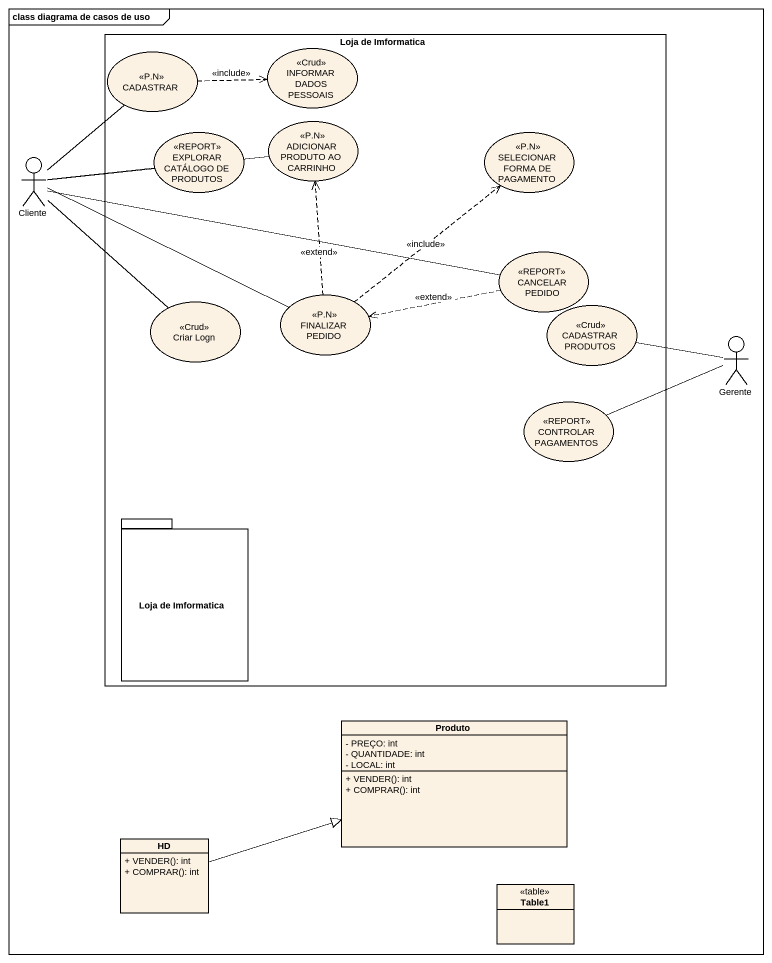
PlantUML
@startuml
mainframe class diagrama de casos de uso
allowmixing
hide circle
hide empty members
skinparam classAttributeIconSize 0
rectangle "Loja de Imformatica" as Loja_de_Imformatica {
  usecase CADASTRAR <<P.N>>
  usecase "INFORMAR DADOS PESSOAIS" as INFORMAR_DADOS_PESSOAIS <<Crud>>
  usecase "EXPLORAR CATÁLOGO DE PRODUTOS" as EXPLORAR_CATÁLOGO_DE <<REPORT>>
  usecase "ADICIONAR PRODUTO AO CARRINHO" as ADICIONAR_PRODUTO_AO <<P.N>>
  usecase "SELECIONAR FORMA DE PAGAMENTO" as SELECIONAR_FORMA_DE <<P.N>>
  usecase "CANCELAR PEDIDO" as CANCELAR_PEDIDO <<REPORT>>
  usecase "FINALIZAR PEDIDO" as FINALIZAR_PEDIDO <<P.N>>
  usecase "Criar Logn" as Criar_Logn <<Crud>>
  usecase "CADASTRAR PRODUTOS" as CADASTRAR_PRODUTOS <<Crud>>
  usecase "CONTROLAR PAGAMENTOS" as CONTROLAR_PAGAMENTOS <<REPORT>>
  package "Loja de Imformatica" as Loja_de_Imformatica_2 {
  }
}
actor Cliente
actor Gerente
class Produto {
  - PREÇO: int
  - QUANTIDADE: int
  - LOCAL: int
  + VENDER(): int
  + COMPRAR(): int
}
class HD {
  + VENDER(): int
  + COMPRAR(): int
}
class Table1 <<table>>
CADASTRAR .right.> INFORMAR_DADOS_PESSOAIS : <<include>>
Cliente -up- CADASTRAR
Cliente -right- EXPLORAR_CATÁLOGO_DE
Cliente -right- ADICIONAR_PRODUTO_AO
Cliente -right- CANCELAR_PEDIDO
Cliente -right- FINALIZAR_PEDIDO
Cliente -- Criar_Logn
CANCELAR_PEDIDO .left.> FINALIZAR_PEDIDO : <<extend>>
FINALIZAR_PEDIDO .up.> ADICIONAR_PRODUTO_AO : <<extend>>
FINALIZAR_PEDIDO .up.> SELECIONAR_FORMA_DE : <<include>>
Gerente -left- CADASTRAR_PRODUTOS
Gerente -left- CONTROLAR_PAGAMENTOS
HD -right-|> Produto
@enduml
